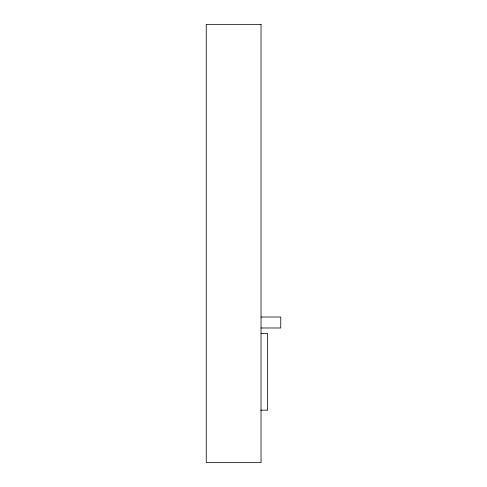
<?xml version="1.0" encoding="UTF-8"?>
<svg xmlns="http://www.w3.org/2000/svg" width="487" height="487" viewBox="0 0 487 487"><rect width="100%" height="100%" fill="white"/><g stroke="black" fill="none" stroke-linecap="round" stroke-linejoin="round"><path stroke-width="0.73" d="M261.032 317.025L280.755 317.025L280.755 327.982L261.032 327.982M261.032 333.467L267.607 333.467L267.607 410.17L260.776 410.17M261.032 24.35L206.245 24.35L206.245 462.65L261.032 462.65L261.032 24.35"/></g></svg>
